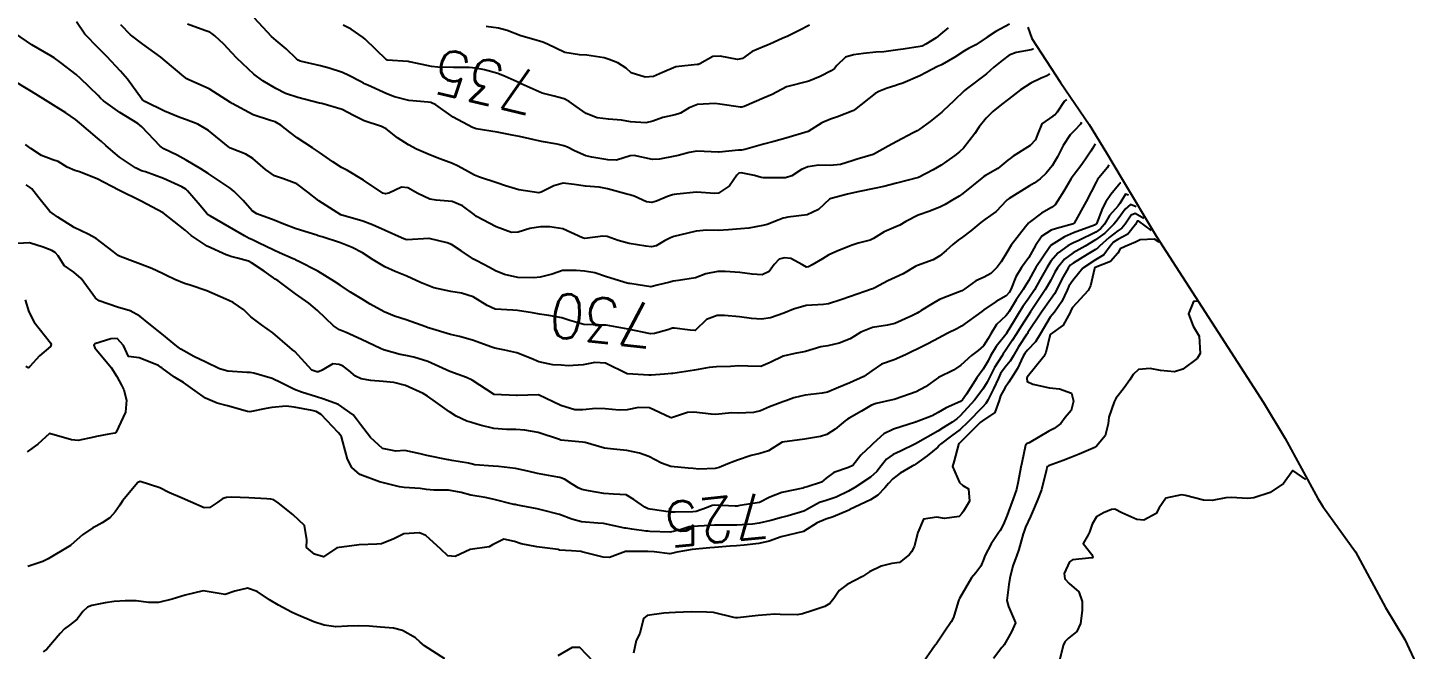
# Model space of a CAD drawing. Header units: metres. Extents: x 298520 to 308411, y 7433745 to 7450750.
# Drawn here: x 304705.3 to 304830.6, y 7439577.2 to 7439633.1 of the extents above; entities that cross this region are included whole.
import ezdxf
from ezdxf.enums import TextEntityAlignment as Align

# ---------------------------------------------------------------- set-up
doc = ezdxf.new("R2010")
doc.units = ezdxf.units.M
doc.header["$LTSCALE"] = 10
for name, color, linetype in [('Area', 45, 'Continuous'), ('Cotas', 45, 'Continuous'), ('Curvas de Nivel 1m', 11, 'Continuous'), ('Curvas de Nivel 5m', 15, 'Continuous')]:
    doc.layers.add(name, color=color, linetype=linetype)
doc.styles.add('Style-STANDARD', font='STANDARD.shx')

msp = doc.modelspace()

# ---------------------------------------------------------------- linework, layer by layer
at = {"layer": 'Area'}
msp.add_polyline3d([(304795.39, 7439633.19, 756.58), (304795.76, 7439632.16, 764.53), (304798.35, 7439628.2, 758.07), (304800.93, 7439624.41, 730.26), (304802.49, 7439621.87, 758.3), (304803.88, 7439619.5, 734.5), (304806.98, 7439614.32, 746.59), (304816.61, 7439599.37, 736.36), (304818.58, 7439596.13, 728.34), (304821.53, 7439590.72, 719.88), (304821.98, 7439590, 719.81), (304824.92, 7439585.92, 720.8), (304827.6, 7439580.93, 719.16), (304829.34, 7439578.03, 720.36), (304830.55, 7439575.45, 719.18)], dxfattribs=at)
at = {"layer": 'Curvas de Nivel 1m', "flags": 128}
for points, elevation in [([(304793.73, 7439633.45), (304792.5, 7439632.8), (304791.72, 7439632.28), (304790.7, 7439631.6), (304790.06, 7439631.25), (304789.7, 7439631.05), (304788.82, 7439630.49), (304787.69, 7439629.81), (304787.56, 7439629.75), (304787.26, 7439629.63), (304786.23, 7439629.09), (304785.67, 7439628.8), (304784.13, 7439628.13), (304783.67, 7439627.98), (304783.43, 7439627.91), (304782.73, 7439627.69), (304781.97, 7439627.38), (304781.66, 7439627.2), (304779.78, 7439625.73), (304779.7, 7439625.67), (304779.64, 7439625.65), (304778.26, 7439625.11), (304777.63, 7439624.89), (304776.84, 7439624.55), (304775.61, 7439623.77), (304773.61, 7439623.17), (304772.53, 7439622.89), (304771.6, 7439622.63), (304769.91, 7439622.16), (304769.6, 7439622.11), (304769.35, 7439622.09), (304767.59, 7439621.91), (304767.55, 7439621.92), (304765.59, 7439622), (304764.89, 7439621.9), (304763.89, 7439621.61), (304763.59, 7439621.55), (304762.21, 7439621.3), (304761.58, 7439621.27), (304759.93, 7439621.61), (304759.59, 7439621.59), (304758.35, 7439621.21), (304757.58, 7439621.23), (304756.13, 7439621.46), (304755.59, 7439621.59), (304754.57, 7439622.03), (304753.93, 7439622.37), (304753.6, 7439622.5), (304753, 7439622.65), (304751.6, 7439622.89), (304750.55, 7439623.12), (304749.61, 7439623.33), (304748.96, 7439623.45), (304747.61, 7439623.73), (304745.72, 7439624.02), (304745.61, 7439624.04), (304745.55, 7439624.07), (304745.39, 7439624.13), (304743.63, 7439625.08), (304742.07, 7439626.18), (304741.64, 7439626.38), (304741.4, 7439626.43), (304739.65, 7439626.58), (304738.34, 7439626.91), (304737.65, 7439627.19), (304735.94, 7439627.96), (304735.66, 7439628.09), (304735.56, 7439628.15), (304735.34, 7439628.25), (304734.23, 7439628.83), (304733.67, 7439629.1), (304732.48, 7439629.49), (304731.68, 7439629.69), (304729.87, 7439630.13), (304729.69, 7439630.2), (304729.53, 7439630.32), (304728.6, 7439631.24), (304727.71, 7439631.97), (304727.27, 7439632.35), (304725.73, 7439634)], 734), ([(304798.87, 7439626.67), (304798.66, 7439626.49), (304798.03, 7439625.51), (304797.85, 7439625.29), (304797.64, 7439625.15), (304796.67, 7439624.48), (304796.28, 7439623.52), (304796.1, 7439623.04), (304795.6, 7439622.51), (304794.09, 7439621.55), (304793.79, 7439621.36), (304793.59, 7439621.19), (304792.69, 7439620.46), (304791.57, 7439619.81), (304791.42, 7439619.72), (304791.24, 7439619.58), (304789.55, 7439618.21), (304789.2, 7439617.96), (304788.63, 7439617.62), (304787.95, 7439617.21), (304787.54, 7439616.99), (304786.56, 7439616.61), (304785.53, 7439616.24), (304784.41, 7439615.67), (304783.86, 7439615.34), (304783.52, 7439615.2), (304782.46, 7439614.74), (304781.5, 7439614.14), (304781.2, 7439614), (304780.1, 7439613.72), (304779.49, 7439613.52), (304778.22, 7439613), (304777.48, 7439612.67), (304776.91, 7439612.33), (304775.97, 7439611.77), (304775.64, 7439611.6), (304775.47, 7439611.58), (304775.1, 7439611.78), (304774.05, 7439612.36), (304773.48, 7439612.42), (304773, 7439612.28), (304772.54, 7439611.81), (304772.11, 7439611.17), (304771.46, 7439610.87), (304770.56, 7439610.93), (304769.47, 7439611.09), (304768.14, 7439611.18), (304767.47, 7439611.19), (304766.39, 7439610.96), (304765.46, 7439610.61), (304763.92, 7439610.38), (304763.46, 7439610.3), (304763.15, 7439610.22), (304762.02, 7439609.93), (304761.57, 7439609.82), (304761.45, 7439609.8), (304760.29, 7439609.96), (304759.56, 7439610.08), (304759.45, 7439610.09), (304759.3, 7439610.13), (304757.46, 7439610.7), (304756.41, 7439611.05), (304755.46, 7439611.22), (304754.73, 7439611.28), (304753.47, 7439611.26), (304752.56, 7439610.95), (304751.46, 7439610.67), (304750.91, 7439610.61), (304749.46, 7439610.65), (304748.27, 7439610.9), (304747.46, 7439611.25), (304746.9, 7439611.55), (304745.76, 7439612.13), (304745.58, 7439612.23), (304745.47, 7439612.3), (304744.36, 7439613.03), (304743.49, 7439613.6), (304743.09, 7439613.77), (304741.49, 7439614.14), (304741.46, 7439614.14), (304739.49, 7439614.03), (304739.34, 7439614.05), (304738.98, 7439614.21), (304737.5, 7439614.88), (304736.37, 7439615.38), (304735.51, 7439615.71), (304733.52, 7439616.28), (304731.54, 7439617.54), (304730.56, 7439618.31), (304729.55, 7439619.06), (304728.37, 7439619.53), (304727.56, 7439619.79), (304726.73, 7439620.36), (304725.58, 7439621.35), (304724.96, 7439621.75), (304723.59, 7439622.29), (304723.41, 7439622.4), (304721.61, 7439623.86), (304720.63, 7439624.43), (304719.62, 7439624.83), (304719.02, 7439625.05), (304717.63, 7439625.62), (304715.87, 7439626.49), (304715.64, 7439626.67), (304714.3, 7439628.5), (304713.67, 7439629.23), (304712.44, 7439630.53), (304712.08, 7439630.91), (304711.7, 7439631.29), (304710.47, 7439632.55), (304709.72, 7439633.65)], 731), ([(304797.39, 7439628.94), (304797.05, 7439628.78), (304796.61, 7439628.59), (304795.67, 7439628.14), (304794.73, 7439627.54), (304793.65, 7439626.7), (304793.02, 7439626.2), (304792.25, 7439625.57), (304791.93, 7439625.29), (304791.63, 7439624.99), (304791.02, 7439624.19), (304790.61, 7439623.59), (304789.6, 7439622.29), (304789.25, 7439621.96), (304788.81, 7439621.62), (304788.11, 7439621.1), (304787.58, 7439620.75), (304786.87, 7439620.34), (304785.56, 7439619.65), (304783.56, 7439619.12), (304782.42, 7439618.83), (304781.55, 7439618.66), (304780.22, 7439618.39), (304779.55, 7439618.23), (304779.14, 7439618.14), (304777.68, 7439617.75), (304777.58, 7439617.71), (304777.54, 7439617.68), (304776.54, 7439616.76), (304775.53, 7439616.29), (304773.79, 7439616.06), (304773.53, 7439616.02), (304773.36, 7439615.97), (304772.92, 7439615.81), (304771.91, 7439615.42), (304771.52, 7439615.31), (304770.27, 7439615.08), (304769.51, 7439615.02), (304768.43, 7439614.94), (304767.51, 7439614.88), (304766.49, 7439614.89), (304765.51, 7439614.82), (304764.76, 7439614.64), (304763.5, 7439614.32), (304763.2, 7439614.22), (304762.68, 7439613.93), (304761.92, 7439613.5), (304761.49, 7439613.41), (304760.99, 7439613.45), (304759.49, 7439613.7), (304758.5, 7439613.98), (304757.5, 7439614.34), (304757.12, 7439614.37), (304755.5, 7439614.15), (304755.29, 7439614.22), (304753.51, 7439615.02), (304752.35, 7439615.21), (304751.51, 7439615.2), (304750.54, 7439615.04), (304749.5, 7439614.71), (304748.89, 7439614.7), (304747.51, 7439615.21), (304745.74, 7439616.13), (304745.52, 7439616.3), (304744.48, 7439617.1), (304743.54, 7439617.47), (304742.11, 7439617.6), (304741.54, 7439617.68), (304740.45, 7439618.19), (304739.55, 7439618.7), (304738.99, 7439618.77), (304737.84, 7439618.23), (304737.54, 7439618.17), (304737.29, 7439618.23), (304735.56, 7439619.4), (304734.11, 7439620.27), (304733.75, 7439620.45), (304733.58, 7439620.55), (304732.81, 7439621.06), (304731.59, 7439621.9), (304730.98, 7439622.31), (304729.6, 7439623.21), (304728.96, 7439623.69), (304728.12, 7439624.34), (304727.62, 7439624.64), (304727.2, 7439624.77), (304725.63, 7439625.27), (304723.73, 7439626.31), (304723.64, 7439626.36), (304723.57, 7439626.4), (304721.65, 7439627.62), (304719.84, 7439628.44), (304719.66, 7439628.53), (304719.38, 7439628.74), (304717.69, 7439630.16), (304717.31, 7439630.47), (304715.7, 7439631.65), (304714.57, 7439632.5), (304713.72, 7439633.38)], 732), ([(304795.92, 7439631.21), (304795.88, 7439631.19), (304795.71, 7439631.14), (304794.34, 7439630.91), (304793.7, 7439630.65), (304793.07, 7439630.19), (304792.33, 7439629.57), (304791.99, 7439629.27), (304791.68, 7439628.99), (304789.84, 7439627.61), (304789.66, 7439627.45), (304788.73, 7439626.54), (304787.76, 7439625.63), (304787.7, 7439625.57), (304787.64, 7439625.52), (304786.6, 7439624.67), (304785.62, 7439623.96), (304785.42, 7439623.85), (304785.07, 7439623.66), (304783.6, 7439622.88), (304782.83, 7439622.46), (304781.59, 7439621.76), (304781.46, 7439621.7), (304780.03, 7439621.28), (304779.58, 7439621.14), (304778.52, 7439620.8), (304777.58, 7439620.72), (304776.58, 7439620.76), (304775.58, 7439620.61), (304775, 7439620.35), (304774.13, 7439619.79), (304773.56, 7439619.62), (304771.75, 7439619.62), (304771.56, 7439619.62), (304771.38, 7439619.64), (304770.78, 7439619.83), (304769.57, 7439620.06), (304769.38, 7439620.03), (304769.19, 7439619.85), (304768.52, 7439618.9), (304767.55, 7439618.23), (304767.22, 7439618.2), (304765.55, 7439618.32), (304763.78, 7439618.15), (304763.54, 7439618.11), (304763.4, 7439618.07), (304762.95, 7439617.93), (304761.96, 7439617.52), (304761.54, 7439617.39), (304761.05, 7439617.46), (304759.94, 7439617.96), (304759.64, 7439618.06), (304759.54, 7439618.09), (304759.39, 7439618.12), (304757.55, 7439618.62), (304756.79, 7439618.76), (304755.55, 7439618.87), (304754.55, 7439619.02), (304753.55, 7439619.13), (304752.71, 7439618.89), (304751.55, 7439618.31), (304751.34, 7439618.27), (304749.55, 7439618.54), (304748.34, 7439618.88), (304747.56, 7439619.16), (304746.01, 7439619.68), (304745.57, 7439619.85), (304745.01, 7439620.14), (304744.08, 7439620.66), (304743.58, 7439620.89), (304742.43, 7439621.32), (304741.59, 7439621.64), (304740.35, 7439622.19), (304739.6, 7439622.58), (304738.61, 7439623.22), (304737.61, 7439624.02), (304737.19, 7439624.23), (304735.62, 7439624.75), (304734.66, 7439625.23), (304733.63, 7439625.75), (304731.8, 7439626.3), (304731.64, 7439626.33), (304731.6, 7439626.34), (304729.65, 7439626.85), (304728.54, 7439627.22), (304727.66, 7439627.67), (304726.49, 7439628.36), (304725.67, 7439628.95), (304724.15, 7439630.39), (304723.7, 7439630.88), (304722.97, 7439631.66), (304722.16, 7439632.41), (304721.91, 7439632.61), (304721.72, 7439632.72), (304721.26, 7439632.88), (304719.72, 7439633.44)], 733), ([(304775.73, 7439633.35), (304774.81, 7439632.87), (304773.72, 7439632.35), (304773.34, 7439632.18), (304772.5, 7439631.81), (304771.96, 7439631.57), (304771.71, 7439631.48), (304770.56, 7439630.98), (304769.69, 7439630.36), (304769.26, 7439630.28), (304767.69, 7439630.57), (304767.02, 7439630.55), (304765.85, 7439629.89), (304765.74, 7439629.83), (304765.68, 7439629.82), (304765.6, 7439629.81), (304763.68, 7439629.6), (304762.5, 7439629.1), (304761.67, 7439628.73), (304760.94, 7439628.68), (304759.67, 7439629.08), (304759.22, 7439629.5), (304758.46, 7439629.98), (304757.69, 7439630.28), (304757.25, 7439630.43), (304755.69, 7439630.67), (304755.03, 7439630.68), (304753.7, 7439630.89), (304752.12, 7439631.64), (304751.71, 7439631.84), (304750.91, 7439632.07), (304749.72, 7439632.4), (304748.5, 7439632.88), (304747.72, 7439633.1), (304746.61, 7439633.24)], 736), ([(304801.46, 7439622.67), (304801.21, 7439622.24), (304801.06, 7439622), (304800.72, 7439621.47), (304800.26, 7439620.81), (304799.57, 7439619.91), (304799.39, 7439619.66), (304799.28, 7439619.49), (304798.64, 7439618.41), (304798.08, 7439617.5), (304797.86, 7439617.19), (304797.54, 7439616.93), (304796.62, 7439616.43), (304795.52, 7439615.6), (304795.46, 7439615.53), (304795.18, 7439615.2), (304793.91, 7439613.55), (304793.49, 7439612.89), (304792.99, 7439612.05), (304792.64, 7439611.57), (304792.05, 7439610.99), (304791.46, 7439610.67), (304790.71, 7439610.34), (304789.73, 7439609.61), (304789.44, 7439609.43), (304788.13, 7439608.93), (304787.43, 7439608.64), (304786.79, 7439608.27), (304785.8, 7439607.65), (304785.57, 7439607.5), (304785.42, 7439607.42), (304784.95, 7439607.19), (304783.41, 7439606.5), (304782.75, 7439606.35), (304781.41, 7439606.14), (304780.35, 7439605.72), (304779.78, 7439605.35), (304779.39, 7439605.12), (304778.41, 7439604.72), (304777.38, 7439604.47), (304776.76, 7439604.38), (304775.38, 7439603.98), (304775.21, 7439603.93), (304774.41, 7439603.78), (304773.37, 7439603.54), (304772.2, 7439602.98), (304771.36, 7439602.63), (304770.18, 7439602.66), (304769.36, 7439602.68), (304768.61, 7439602.61), (304767.36, 7439602.58), (304766.7, 7439602.53), (304765.36, 7439602.3), (304763.43, 7439602), (304763.35, 7439601.99), (304763.29, 7439601.98), (304762.68, 7439601.93), (304761.46, 7439601.83), (304761.35, 7439601.83), (304761.25, 7439601.84), (304759.35, 7439601.95), (304759.3, 7439601.97), (304757.36, 7439602.93), (304756.39, 7439602.97), (304755.36, 7439602.76), (304754.01, 7439602.68), (304753.36, 7439602.73), (304752.62, 7439602.78), (304751.36, 7439603.03), (304750.65, 7439603.35), (304749.37, 7439603.86), (304748.28, 7439604.1), (304747.38, 7439604.28), (304747.13, 7439604.35), (304745.39, 7439605), (304744.21, 7439605.33), (304743.39, 7439605.51), (304741.5, 7439606.08), (304741.4, 7439606.11), (304741.19, 7439606.18), (304739.41, 7439606.81), (304738.36, 7439607.16), (304737.42, 7439607.55), (304736.17, 7439608.24), (304735.43, 7439608.69), (304734.38, 7439609.32), (304733.45, 7439609.94), (304732.96, 7439610.28), (304731.46, 7439611.22), (304729.67, 7439612.12), (304729.47, 7439612.21), (304729.4, 7439612.25), (304729.23, 7439612.32), (304728, 7439612.86), (304727.48, 7439613.1), (304726.1, 7439613.75), (304725.49, 7439614.05), (304725.27, 7439614.15), (304724.85, 7439614.38), (304723.5, 7439615.18), (304721.78, 7439616.16), (304721.52, 7439616.32), (304721.41, 7439616.42), (304720.84, 7439617.12), (304719.72, 7439618.44), (304719.55, 7439618.6), (304719.19, 7439618.8), (304717.56, 7439619.55), (304715.92, 7439620.14), (304715.57, 7439620.25), (304715.03, 7439620.5), (304713.58, 7439621.48), (304713.02, 7439621.95), (304712.36, 7439622.53), (304711.95, 7439622.89), (304711.6, 7439623.17), (304709.98, 7439624.56), (304709.62, 7439624.86), (304708.75, 7439625.45), (304707.64, 7439626.14), (304706.93, 7439626.6), (304705.65, 7439627.39), (304703.76, 7439628.53)], 729), ([(304802.7, 7439620.77), (304802.53, 7439620.5), (304801.68, 7439619.46), (304801.64, 7439619.39), (304801.56, 7439619.22), (304800.65, 7439617.47), (304799.58, 7439615.54), (304799.54, 7439615.49), (304799.52, 7439615.48), (304797.97, 7439615.05), (304797.51, 7439614.89), (304796.66, 7439614.36), (304796.08, 7439613.52), (304795.48, 7439612.44), (304794.83, 7439611.55), (304794.31, 7439610.7), (304793.86, 7439609.56), (304793.72, 7439609.28), (304793.44, 7439608.97), (304792.54, 7439608.46), (304791.42, 7439607.72), (304791.25, 7439607.58), (304789.41, 7439606.25), (304789, 7439606.02), (304788.18, 7439605.62), (304787.67, 7439605.36), (304787.4, 7439605.21), (304786.38, 7439604.65), (304785.38, 7439604.15), (304785.04, 7439603.99), (304784.39, 7439603.66), (304783.37, 7439603.21), (304782.23, 7439602.82), (304781.36, 7439602.24), (304780.63, 7439601.71), (304779.35, 7439601.14), (304778.35, 7439600.74), (304777.34, 7439600.32), (304776.87, 7439600.22), (304775.34, 7439600.04), (304774.33, 7439599.79), (304773.59, 7439599.54), (304773.33, 7439599.45), (304772.14, 7439598.99), (304771.31, 7439598.62), (304770.68, 7439598.47), (304769.31, 7439598.43), (304768.72, 7439598.45), (304767.31, 7439598.31), (304766.87, 7439598.32), (304765.31, 7439598.52), (304764.74, 7439598.47), (304763.3, 7439598.01), (304763.19, 7439598.04), (304761.32, 7439598.9), (304760.33, 7439598.94), (304759.31, 7439598.72), (304758.6, 7439598.7), (304757.32, 7439598.82), (304756.48, 7439598.83), (304755.31, 7439598.71), (304754.61, 7439598.73), (304753.32, 7439599.12), (304751.33, 7439600.06), (304749.41, 7439600.01), (304749.33, 7439600.01), (304747.33, 7439600.11), (304745.35, 7439601.38), (304744.85, 7439601.64), (304743.35, 7439602.16), (304741.36, 7439603.08), (304740.09, 7439603.46), (304739.37, 7439603.61), (304738.87, 7439603.71), (304737.37, 7439604.11), (304737.09, 7439604.23), (304735.39, 7439605.06), (304734, 7439605.67), (304733.4, 7439605.93), (304732.86, 7439606.29), (304731.42, 7439607.67), (304730.64, 7439608.31), (304729.44, 7439609.17), (304727.88, 7439610.34), (304727.61, 7439610.5), (304727.46, 7439610.6), (304726.61, 7439611.21), (304725.47, 7439611.97), (304725.19, 7439612.1), (304724.22, 7439612.39), (304723.61, 7439612.53), (304723.47, 7439612.58), (304723.2, 7439612.68), (304721.48, 7439613.45), (304720.03, 7439614.43), (304719.5, 7439614.89), (304717.52, 7439616.47), (304715.53, 7439617.52), (304713.54, 7439618.51), (304711.56, 7439619.52), (304709.97, 7439620.15), (304709.57, 7439620.27), (304708.87, 7439620.57), (304708.07, 7439621.08), (304707.58, 7439621.22), (304706.57, 7439621.62), (304705.59, 7439622.25), (304705.13, 7439622.61)], 728), ([(304803.77, 7439619.12), (304803.71, 7439619.13), (304803.56, 7439618.94), (304802.87, 7439618.12), (304802.42, 7439617.45), (304802.11, 7439616.88), (304801.57, 7439615.46), (304801.55, 7439615.43), (304801.52, 7439615.41), (304801.41, 7439615.35), (304799.51, 7439614.66), (304798.69, 7439614.31), (304797.49, 7439613.56), (304797.47, 7439613.54), (304797.45, 7439613.51), (304797.39, 7439613.41), (304796.11, 7439611.53), (304795.88, 7439611.12), (304795.46, 7439610.35), (304795.15, 7439609.84), (304794.97, 7439609.54), (304794.36, 7439608.62), (304793.71, 7439607.56), (304793.6, 7439607.38), (304793.42, 7439607.17), (304792.57, 7439606.41), (304792.06, 7439605.57), (304791.83, 7439605.14), (304791.39, 7439604.48), (304790.92, 7439604.05), (304790.33, 7439603.6), (304789.36, 7439602.73), (304788.69, 7439602.29), (304787.35, 7439601.63), (304786.19, 7439600.8), (304785.34, 7439600.35), (304783.44, 7439599.68), (304783.35, 7439599.66), (304783.33, 7439599.65), (304781.73, 7439599.29), (304781.32, 7439599.13), (304780.42, 7439598.61), (304779.31, 7439597.98), (304779.15, 7439597.89), (304778.94, 7439597.73), (304778.05, 7439596.98), (304777.29, 7439596.51), (304776.72, 7439596.32), (304775.29, 7439596.07), (304773.28, 7439595.8), (304772.04, 7439595.04), (304771.27, 7439594.8), (304770.48, 7439594.61), (304769.26, 7439594.18), (304769.02, 7439594.09), (304768.39, 7439593.86), (304767.59, 7439593.53), (304767.25, 7439593.44), (304765.75, 7439593.38), (304765.25, 7439593.42), (304764.81, 7439593.46), (304763.25, 7439593.63), (304762.41, 7439593.93), (304761.26, 7439594.51), (304760.41, 7439594.81), (304759.27, 7439595.07), (304758.07, 7439595.18), (304757.27, 7439595.27), (304755.52, 7439595.77), (304755.28, 7439595.82), (304753.32, 7439596), (304753.28, 7439596.01), (304753.2, 7439596.04), (304751.29, 7439596.67), (304750.1, 7439596.88), (304749.29, 7439596.94), (304748.43, 7439596.96), (304747.29, 7439597.05), (304746.07, 7439597.35), (304745.3, 7439597.57), (304744.86, 7439597.7), (304743.9, 7439598.15), (304743.31, 7439598.55), (304742.04, 7439599.45), (304741.33, 7439599.96), (304740.95, 7439600.18), (304739.34, 7439600.91), (304738.29, 7439601.17), (304737.34, 7439601.27), (304736.22, 7439601.37), (304735.35, 7439601.51), (304734.84, 7439601.75), (304734.23, 7439602.27), (304733.72, 7439602.64), (304733.36, 7439602.81), (304732.79, 7439602.86), (304731.83, 7439602.3), (304731.51, 7439602.14), (304731.35, 7439602.14), (304730.9, 7439602.3), (304729.37, 7439603.97), (304729.18, 7439604.13), (304728.93, 7439604.33), (304727.39, 7439605.65), (304726.36, 7439606.36), (304725.41, 7439607.08), (304724.77, 7439607.73), (304723.81, 7439608.39), (304723.43, 7439608.55), (304723.16, 7439608.67), (304721.44, 7439609.43), (304719.95, 7439609.93), (304719.45, 7439610.09), (304718.57, 7439610.45), (304717.82, 7439610.83), (304717.46, 7439611.01), (304716.5, 7439611.44), (304715.47, 7439611.85), (304714.99, 7439612.01), (304713.64, 7439612.52), (304713.54, 7439612.58), (304713.47, 7439612.63), (304713.01, 7439612.99), (304711.49, 7439614.15), (304710.77, 7439614.55), (304709.5, 7439615.15), (304708.03, 7439616.07), (304707.52, 7439616.42), (304707.32, 7439616.59), (304706.31, 7439617.82), (304705.68, 7439618.61), (304705.54, 7439618.74), (304705.18, 7439618.98)], 727), ([(304804.45, 7439618.06), (304804.2, 7439618.13), (304803.69, 7439617.29), (304803.54, 7439617.08), (304802.76, 7439616.22), (304802.29, 7439615.45), (304801.94, 7439615.03), (304801.51, 7439614.73), (304799.94, 7439613.93), (304799.5, 7439613.75), (304799.32, 7439613.67), (304799.01, 7439613.49), (304798.14, 7439612.85), (304797.48, 7439612.12), (304797.1, 7439611.52), (304796.52, 7439610.46), (304796, 7439609.53), (304795.43, 7439608.67), (304794.96, 7439608.01), (304794.66, 7439607.55), (304794.19, 7439606.78), (304793.45, 7439605.56), (304793.43, 7439605.53), (304793.4, 7439605.49), (304792.54, 7439604.41), (304792.04, 7439603.57), (304791.81, 7439603.14), (304791.36, 7439602.39), (304790.81, 7439601.59), (304789.87, 7439600.13), (304789.5, 7439599.61), (304789.33, 7439599.47), (304788.03, 7439598.91), (304787.32, 7439598.48), (304786.77, 7439598.18), (304785.36, 7439597.65), (304785.3, 7439597.63), (304785.27, 7439597.62), (304783.3, 7439596.99), (304782.43, 7439596.55), (304781.47, 7439595.7), (304781.37, 7439595.61), (304781.28, 7439595.52), (304780.35, 7439594.63), (304779.62, 7439593.72), (304779.25, 7439593.51), (304777.91, 7439593.08), (304777.24, 7439592.57), (304776.8, 7439592.2), (304775.51, 7439591.77), (304775.28, 7439591.72), (304775.23, 7439591.71), (304775.13, 7439591.67), (304773.23, 7439591.28), (304772.17, 7439590.86), (304771.22, 7439590.36), (304769.46, 7439590.09), (304769.21, 7439590.05), (304769.03, 7439590.03), (304767.22, 7439590.14), (304766.98, 7439590.11), (304766.46, 7439589.88), (304765.52, 7439589.57), (304765.21, 7439589.54), (304763.62, 7439589.5), (304763.21, 7439589.5), (304761.38, 7439589.77), (304761.21, 7439589.81), (304760.89, 7439589.94), (304759.92, 7439590.65), (304759.22, 7439591.07), (304758.07, 7439591.13), (304757.22, 7439591.18), (304755.82, 7439591.41), (304755.23, 7439591.55), (304754.9, 7439591.68), (304754.35, 7439592.02), (304753.66, 7439592.46), (304753.24, 7439592.61), (304752.55, 7439592.74), (304751.24, 7439592.99), (304750.36, 7439593.19), (304749.25, 7439593.42), (304747.73, 7439593.63), (304747.25, 7439593.66), (304745.59, 7439593.78), (304745.25, 7439593.86), (304745.03, 7439593.91), (304743.51, 7439594.16), (304743.25, 7439594.21), (304743.19, 7439594.23), (304741.26, 7439594.6), (304740.68, 7439594.77), (304739.27, 7439595.07), (304738.47, 7439595.01), (304737.27, 7439595.23), (304736.18, 7439596.24), (304735.29, 7439597.4), (304734.94, 7439597.89), (304734.62, 7439598.26), (304733.32, 7439599.2), (304731.91, 7439599.71), (304731.33, 7439599.88), (304729.98, 7439600.31), (304729.34, 7439600.54), (304728.14, 7439601.14), (304727.34, 7439601.53), (304725.68, 7439602.03), (304725.35, 7439602.08), (304725.06, 7439602.08), (304723.35, 7439602.2), (304722.6, 7439602.41), (304721.36, 7439603), (304720.28, 7439603.51), (304719.37, 7439604.03), (304719.11, 7439604.19), (304718.75, 7439604.45), (304717.39, 7439605.55), (304716.23, 7439606.48), (304715.41, 7439607.15), (304714.55, 7439607.63), (304713.42, 7439607.97), (304711.75, 7439608.54), (304711.43, 7439608.77), (304710.13, 7439610.55), (304709.46, 7439611.12), (304708.6, 7439611.71), (304708.05, 7439612.58), (304707.79, 7439612.9), (304707.48, 7439613.07), (304706.7, 7439613.38), (304705.48, 7439613.77), (304704.4, 7439613.7)], 726), ([(304805.83, 7439615.94), (304805.05, 7439616.4), (304804.7, 7439616.26), (304804.17, 7439615.43), (304803.87, 7439615.09), (304803.51, 7439614.84), (304802.72, 7439614.24), (304801.85, 7439613.46), (304801.67, 7439613.28), (304801.49, 7439613.17), (304800.74, 7439612.72), (304799.48, 7439611.94), (304799.22, 7439611.75), (304799.02, 7439611.49), (304798.47, 7439610.49), (304797.99, 7439609.5), (304797.79, 7439609.15), (304797.43, 7439608.64), (304796.64, 7439607.52), (304795.4, 7439605.67), (304795.36, 7439605.59), (304795.32, 7439605.54), (304794.56, 7439604.38), (304794.07, 7439603.55), (304793.81, 7439603.11), (304793.36, 7439602.55), (304792.94, 7439601.98), (304792.74, 7439601.57), (304792.3, 7439600.61), (304791.79, 7439599.58), (304791.62, 7439599.28), (304791.32, 7439598.96), (304790, 7439597.6), (304789.3, 7439596.94), (304788.52, 7439596.39), (304787.52, 7439595.63), (304787.41, 7439595.5), (304787.28, 7439595.37), (304786.34, 7439594.57), (304785.26, 7439593.8), (304785.17, 7439593.75), (304784.99, 7439593.66), (304783.9, 7439593.02), (304783.24, 7439592.49), (304782.85, 7439592.07), (304782.53, 7439591.69), (304781.89, 7439591.03), (304781.22, 7439590.62), (304779.36, 7439589.73), (304779.27, 7439589.67), (304779.21, 7439589.65), (304777.85, 7439589.09), (304777.2, 7439588.88), (304776.43, 7439588.53), (304775.18, 7439587.77), (304773.18, 7439587.27), (304772.09, 7439586.89), (304771.17, 7439586.68), (304769.86, 7439586.53), (304769.17, 7439586.48), (304768.59, 7439586.44), (304767.17, 7439586.31), (304766.76, 7439586.28), (304765.17, 7439586.13), (304763.77, 7439585.91), (304763.31, 7439585.77), (304763.16, 7439585.75), (304761.73, 7439585.93), (304761.16, 7439585.96), (304759.16, 7439585.97), (304757.71, 7439585.43), (304757.15, 7439585.46), (304755.24, 7439585.93), (304755.16, 7439585.95), (304754.3, 7439586.02), (304753.22, 7439586.09), (304753.16, 7439586.11), (304753.08, 7439586.13), (304751.17, 7439586.38), (304749.75, 7439586.66), (304749.17, 7439586.85), (304748.2, 7439587.08), (304747.17, 7439586.55), (304746.89, 7439586.39), (304745.16, 7439586.13), (304743.81, 7439585.5), (304743.15, 7439585.57), (304742.53, 7439586.17), (304741.18, 7439587.39), (304740.62, 7439587.63), (304739.18, 7439587.54), (304738.3, 7439587.09), (304737.17, 7439586.65), (304736.77, 7439586.63), (304735.17, 7439586.56), (304733.16, 7439586.28), (304731.97, 7439585.48), (304731.15, 7439585.73), (304730.42, 7439586.31), (304730.47, 7439587.01), (304730.25, 7439588.31), (304729.2, 7439589.28), (304727.89, 7439590.34), (304727.49, 7439590.62), (304727.22, 7439590.68), (304726.87, 7439590.7), (304725.22, 7439590.79), (304723.67, 7439590.85), (304723.22, 7439590.82), (304722.89, 7439590.73), (304722.45, 7439590.41), (304721.71, 7439589.91), (304721.21, 7439589.9), (304719.97, 7439590.43), (304719.22, 7439590.77), (304718.04, 7439591.28), (304717.23, 7439591.7), (304715.45, 7439592.26), (304715.23, 7439592.16), (304713.87, 7439590.51), (304713.61, 7439590.12), (304713.2, 7439589.52), (304712.72, 7439589), (304712.03, 7439588.53), (304711.47, 7439588.25), (304711.18, 7439588.08), (304710.26, 7439587.46), (304709.24, 7439586.56), (304709.2, 7439586.52), (304709.16, 7439586.5), (304709.01, 7439586.41), (304707.15, 7439585.29), (304706.67, 7439585.07), (304705.33, 7439584.61)], 724), ([(304806.52, 7439614.88), (304805.38, 7439615.71), (304805.24, 7439615.71), (304805.08, 7439615.42), (304804.4, 7439614.54), (304803.5, 7439614.05), (304803.12, 7439613.82), (304802.8, 7439613.45), (304802.24, 7439612.69), (304801.48, 7439612.23), (304800.36, 7439611.48), (304799.95, 7439610.99), (304799.46, 7439610.37), (304799.1, 7439609.84), (304798.95, 7439609.49), (304798.46, 7439608.47), (304797.79, 7439607.51), (304797.62, 7439607.3), (304797.42, 7439607.05), (304796.5, 7439605.52), (304796.09, 7439604.83), (304795.38, 7439604.1), (304795.12, 7439603.8), (304794.99, 7439603.54), (304794.47, 7439602.44), (304793.91, 7439601.55), (304793.68, 7439601.22), (304793.34, 7439600.74), (304792.92, 7439599.97), (304792.8, 7439599.57), (304792.41, 7439598.47), (304791.3, 7439597.72), (304791.11, 7439597.58), (304789.28, 7439595.75), (304789.21, 7439595.69), (304789.15, 7439595.61), (304788.75, 7439594.13), (304788.62, 7439593.62), (304789.24, 7439592.17), (304789.54, 7439591.91), (304790.05, 7439591.6), (304790.13, 7439590.5), (304789.61, 7439589.6), (304789.45, 7439589.37), (304789.21, 7439589.11), (304787.89, 7439588.94), (304787.2, 7439589.06), (304785.99, 7439588.86), (304785.48, 7439587.66), (304785.17, 7439586.39), (304784.91, 7439585.92), (304784.71, 7439585.66), (304783.84, 7439584.98), (304783.15, 7439584.87), (304782.19, 7439584.65), (304781.14, 7439584.12), (304780.88, 7439583.96), (304780.5, 7439583.71), (304779.13, 7439582.98), (304778.41, 7439582.44), (304777.92, 7439581.74), (304777.56, 7439581.29), (304777.11, 7439581), (304775.95, 7439580.61), (304775.1, 7439580.34), (304774.63, 7439580.26), (304773.1, 7439580.28), (304772.6, 7439580.31), (304771.1, 7439580.2), (304769.25, 7439580), (304769.09, 7439580), (304768.92, 7439580.03), (304767.1, 7439580.48), (304766.46, 7439580.51), (304765.1, 7439580.54), (304763.66, 7439580.48), (304763.1, 7439580.44), (304762.6, 7439580.42), (304761.1, 7439580.2), (304760.79, 7439579.94), (304760.44, 7439578.59), (304760.11, 7439577.95), (304759.89, 7439576.8)], 723), ([(304807.21, 7439613.82), (304806.81, 7439614.1), (304805.5, 7439614.04), (304805.09, 7439613.83), (304804.17, 7439613.43), (304803.7, 7439613.23), (304803.49, 7439612.82), (304802.85, 7439612.07), (304801.47, 7439611.53), (304801.39, 7439611.46), (304801.04, 7439609.88), (304800.83, 7439609.47), (304799.43, 7439607.92), (304799.27, 7439607.65), (304799.21, 7439607.49), (304798.58, 7439606.33), (304797.4, 7439605.51), (304797.02, 7439603.88), (304796.83, 7439603.52), (304795.35, 7439601.67), (304795.31, 7439601.59), (304795.3, 7439601.54), (304795.35, 7439601.27), (304795.86, 7439601.02), (304797.34, 7439600.69), (304798.24, 7439600.6), (304799.33, 7439600.23), (304799.52, 7439599.49), (304799.31, 7439598.66), (304798.77, 7439598.03), (304798.38, 7439597.5), (304797.76, 7439597.04), (304797.3, 7439596.79), (304795.51, 7439595.76), (304795.28, 7439595.65), (304795.22, 7439595.61), (304795.19, 7439595.54), (304794.85, 7439593.95), (304794.77, 7439593.54), (304794.53, 7439592.26), (304794.38, 7439591.55), (304794.09, 7439590.69), (304793.65, 7439589.56), (304793.53, 7439589.23), (304793.2, 7439588.42), (304792.89, 7439587.86), (304792.7, 7439587.56), (304792.1, 7439586.64), (304791.53, 7439585.58), (304791.43, 7439585.31), (304791.15, 7439584.64), (304790.7, 7439584.03), (304790.33, 7439583.59), (304789.25, 7439581.74), (304789.18, 7439581.61), (304789.11, 7439581.44), (304788.69, 7439580.02), (304788.49, 7439579.62), (304787.92, 7439578.79), (304787.13, 7439577.63), (304787.1, 7439577.59), (304787.06, 7439577.53), (304785.75, 7439575.65)], 722), ([(304705.09, 7439608.61), (304705.41, 7439607.53), (304705.9, 7439606.61), (304707.38, 7439604.74), (304707.42, 7439604.59), (304707.37, 7439604.43), (304706.38, 7439603.58), (304705.51, 7439602.61), (304705.44, 7439602.52), (304705.35, 7439602.49), (304705.16, 7439602.61)], 726), ([(304810.67, 7439608.5), (304810.32, 7439608.47), (304809.87, 7439607.36), (304810.29, 7439606.24), (304810.83, 7439605.35), (304810.93, 7439603.8), (304810.64, 7439603.35), (304809.36, 7439602.37), (304808.6, 7439602.14), (304807.36, 7439602.26), (304806.41, 7439602.45), (304805.36, 7439602.35), (304804.88, 7439601.9), (304804.57, 7439601.43), (304804.06, 7439600.71), (304803.33, 7439599.73), (304803.22, 7439599.55), (304803.17, 7439599.44), (304802.69, 7439598.06), (304802.62, 7439597.45), (304802.36, 7439596.38), (304801.58, 7439595.46), (304801.4, 7439595.34), (304801.28, 7439595.27), (304800.03, 7439594.72), (304799.27, 7439594.42), (304798.59, 7439594.17), (304797.26, 7439593.68), (304797.16, 7439593.61), (304797.12, 7439593.51), (304797.09, 7439593.35), (304796.62, 7439591.52), (304796.23, 7439590.53), (304795.81, 7439589.53), (304795.63, 7439589.11), (304795.19, 7439588.16), (304795.03, 7439587.7), (304794.99, 7439587.54), (304794.59, 7439586.13), (304794.38, 7439585.55), (304794.04, 7439584.66), (304793.77, 7439583.55), (304793.68, 7439583), (304793.49, 7439581.56), (304793.65, 7439581.02), (304794.28, 7439579.55), (304793.92, 7439578.72), (304793.25, 7439577.56), (304793.17, 7439577.45), (304793.06, 7439577.33), (304792.29, 7439576.33)], 721), ([(304742.9, 7439576.3), (304741.06, 7439577.46), (304740.67, 7439577.8), (304740.24, 7439578.19), (304739.07, 7439578.84), (304738.25, 7439579.05), (304737.08, 7439579.16), (304736.08, 7439579.23), (304735.08, 7439579.28), (304734.11, 7439579.23), (304733.08, 7439579.18), (304732.02, 7439579.34), (304731.08, 7439579.64), (304729.47, 7439580.32), (304729.09, 7439580.51), (304727.91, 7439581.14), (304727.11, 7439581.61), (304725.99, 7439582.36), (304725.12, 7439582.66), (304723.97, 7439582.39), (304723.11, 7439582.1), (304721.11, 7439582.42), (304719.51, 7439582.03), (304719.11, 7439581.92), (304718.33, 7439581.67), (304717.1, 7439581.37), (304716.2, 7439581.38), (304715.1, 7439581.51), (304714.11, 7439581.52), (304713.1, 7439581.46), (304712.28, 7439581.35), (304711.1, 7439581.09), (304710.69, 7439580.95), (304710.29, 7439580.55), (304709.77, 7439579.87), (304709.07, 7439579.33), (304708.63, 7439579), (304708.23, 7439578.57), (304707.05, 7439577.16), (304706.72, 7439576.92)], 723), ([(304756.32, 7439576), (304755.06, 7439577.33), (304754.37, 7439577.33), (304753.05, 7439576.55)], 723)]:
    msp.add_lwpolyline(points, dxfattribs=dict(at, elevation=elevation))
at = {"layer": 'Curvas de Nivel 5m', "flags": 128}
for points, elevation in [([(304800.23, 7439624.58), (304800.15, 7439624.45), (304799.62, 7439623.91), (304799.41, 7439623.7), (304799.21, 7439623.49), (304798.59, 7439622.51), (304798.08, 7439621.51), (304797.9, 7439621.19), (304797.58, 7439620.69), (304797.06, 7439620.02), (304796.52, 7439619.52), (304795.96, 7439619.13), (304795.56, 7439618.89), (304793.72, 7439617.74), (304793.54, 7439617.62), (304793.51, 7439617.6), (304793.47, 7439617.56), (304792.53, 7439616.57), (304791.53, 7439615.85), (304791.16, 7439615.59), (304790.27, 7439614.84), (304789.5, 7439614.27), (304789.12, 7439613.99), (304788.65, 7439613.62), (304788.03, 7439613.08), (304787.48, 7439612.59), (304786.88, 7439612.23), (304785.47, 7439611.73), (304785.3, 7439611.65), (304784.16, 7439610.97), (304783.46, 7439610.65), (304782.79, 7439610.35), (304781.62, 7439609.7), (304781.5, 7439609.64), (304781.44, 7439609.62), (304781.32, 7439609.58), (304779.43, 7439608.92), (304778.54, 7439608.63), (304777.43, 7439608.26), (304776.99, 7439608.19), (304775.43, 7439608.1), (304774.29, 7439607.79), (304773.42, 7439607.42), (304772.22, 7439607.01), (304771.41, 7439606.87), (304770.51, 7439606.93), (304769.42, 7439607.09), (304768.07, 7439607.21), (304767.42, 7439607.2), (304766.44, 7439606.85), (304765.45, 7439605.89), (304765.43, 7439605.86), (304765.4, 7439605.86), (304764.97, 7439605.9), (304763.56, 7439606.07), (304763.4, 7439606.06), (304763.29, 7439606.03), (304762.97, 7439605.92), (304761.76, 7439605.58), (304761.4, 7439605.57), (304759.4, 7439605.97), (304757.41, 7439606.33), (304757.06, 7439606.34), (304755.41, 7439606.41), (304754.15, 7439606.77), (304753.41, 7439606.99), (304752.26, 7439607.21), (304751.42, 7439607.34), (304750.78, 7439607.44), (304749.42, 7439607.66), (304749.01, 7439607.68), (304747.42, 7439607.78), (304746.69, 7439608.12), (304745.43, 7439608.88), (304744.38, 7439609.21), (304743.44, 7439609.36), (304741.91, 7439609.71), (304741.45, 7439609.87), (304740.69, 7439610.19), (304739.46, 7439610.75), (304738.42, 7439611.18), (304737.47, 7439611.59), (304736.43, 7439612.24), (304735.48, 7439612.87), (304734.55, 7439613.34), (304733.49, 7439613.75), (304731.84, 7439614.3), (304731.49, 7439614.4), (304731.35, 7439614.44), (304729.5, 7439615.03), (304728.39, 7439615.45), (304727.51, 7439615.81), (304725.94, 7439616.37), (304725.53, 7439616.63), (304724.71, 7439617.56), (304723.9, 7439618.39), (304723.55, 7439618.69), (304722.73, 7439619.23), (304721.57, 7439619.99), (304720.91, 7439620.43), (304719.58, 7439621.21), (304718.77, 7439621.64), (304717.59, 7439622.23), (304717.25, 7439622.47), (304715.61, 7439624.19), (304715.24, 7439624.49), (304713.63, 7439625.48), (304712.13, 7439626.53), (304711.88, 7439626.77), (304711.65, 7439627.01), (304710.07, 7439628.56), (304709.67, 7439628.91), (304708.27, 7439630), (304707.69, 7439630.42), (304707.41, 7439630.59), (304705.7, 7439631.6), (304704.16, 7439632.63)], 730), ([(304788.23, 7439633.12), (304787.72, 7439632.71), (304787.13, 7439632.23), (304786.22, 7439631.64), (304785.88, 7439631.48), (304785.71, 7439631.44), (304784.16, 7439631.21), (304783.7, 7439631.13), (304782.44, 7439630.96), (304781.7, 7439630.92), (304780.6, 7439630.81), (304779.7, 7439630.69), (304778.96, 7439630.48), (304778.2, 7439629.74), (304777.97, 7439629.46), (304777.68, 7439629.26), (304776.69, 7439628.74), (304775.67, 7439628.32), (304773.66, 7439627.8), (304772.36, 7439627.11), (304771.65, 7439626.8), (304769.84, 7439626.04), (304769.64, 7439625.97), (304769.52, 7439625.97), (304767.65, 7439626.25), (304767.22, 7439626.3), (304765.65, 7439626.21), (304764.88, 7439625.9), (304764.11, 7439625.43), (304763.63, 7439625.27), (304762.53, 7439625.03), (304761.62, 7439624.72), (304761, 7439624.57), (304759.62, 7439624.65), (304758.81, 7439624.79), (304757.63, 7439624.89), (304756.61, 7439625.02), (304755.63, 7439625.41), (304754.72, 7439626.02), (304754.1, 7439626.49), (304753.65, 7439626.71), (304752.74, 7439626.96), (304751.65, 7439627.23), (304749.76, 7439628.08), (304749.66, 7439628.13), (304748.32, 7439628.75), (304747.67, 7439629.01), (304746.45, 7439629.34), (304745.68, 7439629.5), (304745.08, 7439629.54), (304743.68, 7439629.55), (304742.27, 7439629.58), (304741.68, 7439629.64), (304739.86, 7439630.02), (304739.68, 7439630.07), (304739.57, 7439630.09), (304737.68, 7439630.21), (304737.63, 7439630.23), (304735.71, 7439632.09), (304735.54, 7439632.25), (304734.44, 7439632.99), (304733.72, 7439633.35)], 735), ([(304805.14, 7439617), (304804.65, 7439617.21), (304804.17, 7439616.8), (304803.53, 7439615.91), (304803.32, 7439615.65), (304803.15, 7439615.44), (304802.32, 7439614.64), (304801.5, 7439614.03), (304800.57, 7439613.47), (304799.49, 7439612.85), (304798.7, 7439612.28), (304798.06, 7439611.5), (304797.84, 7439611.13), (304797.46, 7439610.41), (304797.15, 7439609.82), (304796.97, 7439609.52), (304796.07, 7439608.17), (304795.64, 7439607.54), (304795.42, 7439607.2), (304794.78, 7439606.18), (304794.38, 7439605.55), (304794, 7439604.95), (304793.38, 7439604.05), (304793.18, 7439603.76), (304793.04, 7439603.56), (304792.39, 7439602.54), (304791.9, 7439601.57), (304791.72, 7439601.2), (304791.34, 7439600.58), (304790.59, 7439599.59), (304789.31, 7439598.17), (304789.01, 7439597.91), (304788.57, 7439597.62), (304787.8, 7439597.12), (304787.29, 7439596.81), (304785.28, 7439595.66), (304783.93, 7439595.01), (304783.27, 7439594.69), (304782.68, 7439594.27), (304782.2, 7439593.69), (304781.79, 7439593.15), (304781.24, 7439592.66), (304779.82, 7439591.72), (304779.23, 7439591.39), (304778.12, 7439590.84), (304777.22, 7439590.55), (304776.62, 7439590.36), (304775.56, 7439589.77), (304775.34, 7439589.64), (304775.21, 7439589.58), (304773.82, 7439589.18), (304773.2, 7439589.03), (304772.25, 7439588.76), (304771.19, 7439588.51), (304770.59, 7439588.43), (304769.19, 7439588.34), (304768.71, 7439588.33), (304767.19, 7439588.33), (304766.76, 7439588.3), (304765.19, 7439588.22), (304764.9, 7439588.19), (304764.08, 7439587.91), (304763.18, 7439587.71), (304761.35, 7439587.76), (304761.18, 7439587.78), (304761.03, 7439587.79), (304759.73, 7439587.96), (304759.18, 7439588.05), (304759.09, 7439588.07), (304757.19, 7439588.48), (304756.66, 7439588.52), (304755.19, 7439588.63), (304754.34, 7439588.88), (304753.2, 7439589.29), (304751.55, 7439589.71), (304751.21, 7439589.79), (304749.75, 7439590.08), (304749.3, 7439590.17), (304749.21, 7439590.18), (304749.1, 7439590.2), (304747.22, 7439590.68), (304746.51, 7439590.83), (304745.22, 7439591.04), (304744.35, 7439591.27), (304743.23, 7439591.49), (304741.91, 7439591.49), (304741.23, 7439591.53), (304740.66, 7439591.62), (304739.23, 7439591.73), (304738.81, 7439591.78), (304737.23, 7439592.17), (304736.99, 7439592.23), (304735.24, 7439592.88), (304734.5, 7439593.51), (304734.12, 7439594.27), (304733.71, 7439595.84), (304733.57, 7439596.28), (304733.47, 7439596.46), (304733.29, 7439596.68), (304731.74, 7439598.3), (304731.31, 7439598.56), (304730.95, 7439598.66), (304729.31, 7439598.96), (304728.59, 7439599.05), (304727.31, 7439598.94), (304726.81, 7439598.85), (304725.31, 7439598.55), (304725.12, 7439598.56), (304723.31, 7439599.07), (304722.39, 7439599.33), (304721.32, 7439599.78), (304720.39, 7439600.43), (304719.34, 7439601.18), (304718.54, 7439601.65), (304717.44, 7439602.47), (304717.39, 7439602.51), (304717.35, 7439602.53), (304717.11, 7439602.72), (304715.36, 7439603.4), (304714.39, 7439603.53), (304713.94, 7439604.51), (304713.38, 7439605.14), (304712.79, 7439605.11), (304711.37, 7439604.65), (304711.31, 7439604.61), (304711.28, 7439604.54), (304711.37, 7439604.29), (304712.83, 7439602.53), (304713.35, 7439601.73), (304713.77, 7439600.95), (304713.99, 7439600.51), (304714.23, 7439599.6), (304714.14, 7439598.51), (304713.28, 7439596.7), (304713.18, 7439596.62), (304712.63, 7439596.53), (304711.5, 7439596.31), (304711.28, 7439596.26), (304709.87, 7439595.96), (304709.27, 7439596.01), (304707.28, 7439596.59), (304706.24, 7439595.62), (304705.27, 7439594.93)], 725), ([(304820.44, 7439592.43), (304819.25, 7439593.25), (304818.43, 7439592.07), (304817.23, 7439591.27), (304815.74, 7439590.78), (304815.22, 7439590.73), (304813.71, 7439590.83), (304813.23, 7439590.8), (304812.01, 7439590.55), (304811.22, 7439590.57), (304809.6, 7439590.99), (304809.23, 7439591.06), (304807.84, 7439590.76), (304807.22, 7439589.88), (304806.94, 7439589.39), (304805.84, 7439588.77), (304805.2, 7439588.84), (304803.87, 7439589.43), (304803.22, 7439589.76), (304802.92, 7439589.74), (304802.21, 7439589.45), (304801.59, 7439589.07), (304801.2, 7439588.42), (304800.95, 7439587.7), (304800.84, 7439587.47), (304800.37, 7439586.67), (304801.17, 7439585.68), (304801.24, 7439585.46), (304801.22, 7439585.4), (304801.16, 7439585.38), (304799.43, 7439585.22), (304799.16, 7439585.03), (304798.66, 7439583.98), (304798.72, 7439583.49), (304799.13, 7439583.09), (304799.98, 7439582.34), (304800.28, 7439581.47), (304800.28, 7439580.65), (304800.13, 7439579.47), (304799.81, 7439578.75), (304799.07, 7439578.17), (304798.73, 7439577.83), (304798.59, 7439577.49), (304798.28, 7439576.27)], 720)]:
    msp.add_lwpolyline(points, dxfattribs=dict(at, elevation=elevation))

# ---------------------------------------------------------------- texts
at = {"layer": 'Cotas', "style": 'Style-STANDARD'}
for s, rotation, p in [('735', 166.341, (304746.53, 7439628.27, 735)), ('730', 173.6026, (304757.01, 7439606.79, 730)), ('725', 185.7516, (304767.36, 7439588.8, 725))]:
    msp.add_text(s, height=4, rotation=rotation, dxfattribs=at).set_placement(p, align=Align.MIDDLE_CENTER)

doc.saveas('drawing.dxf')
